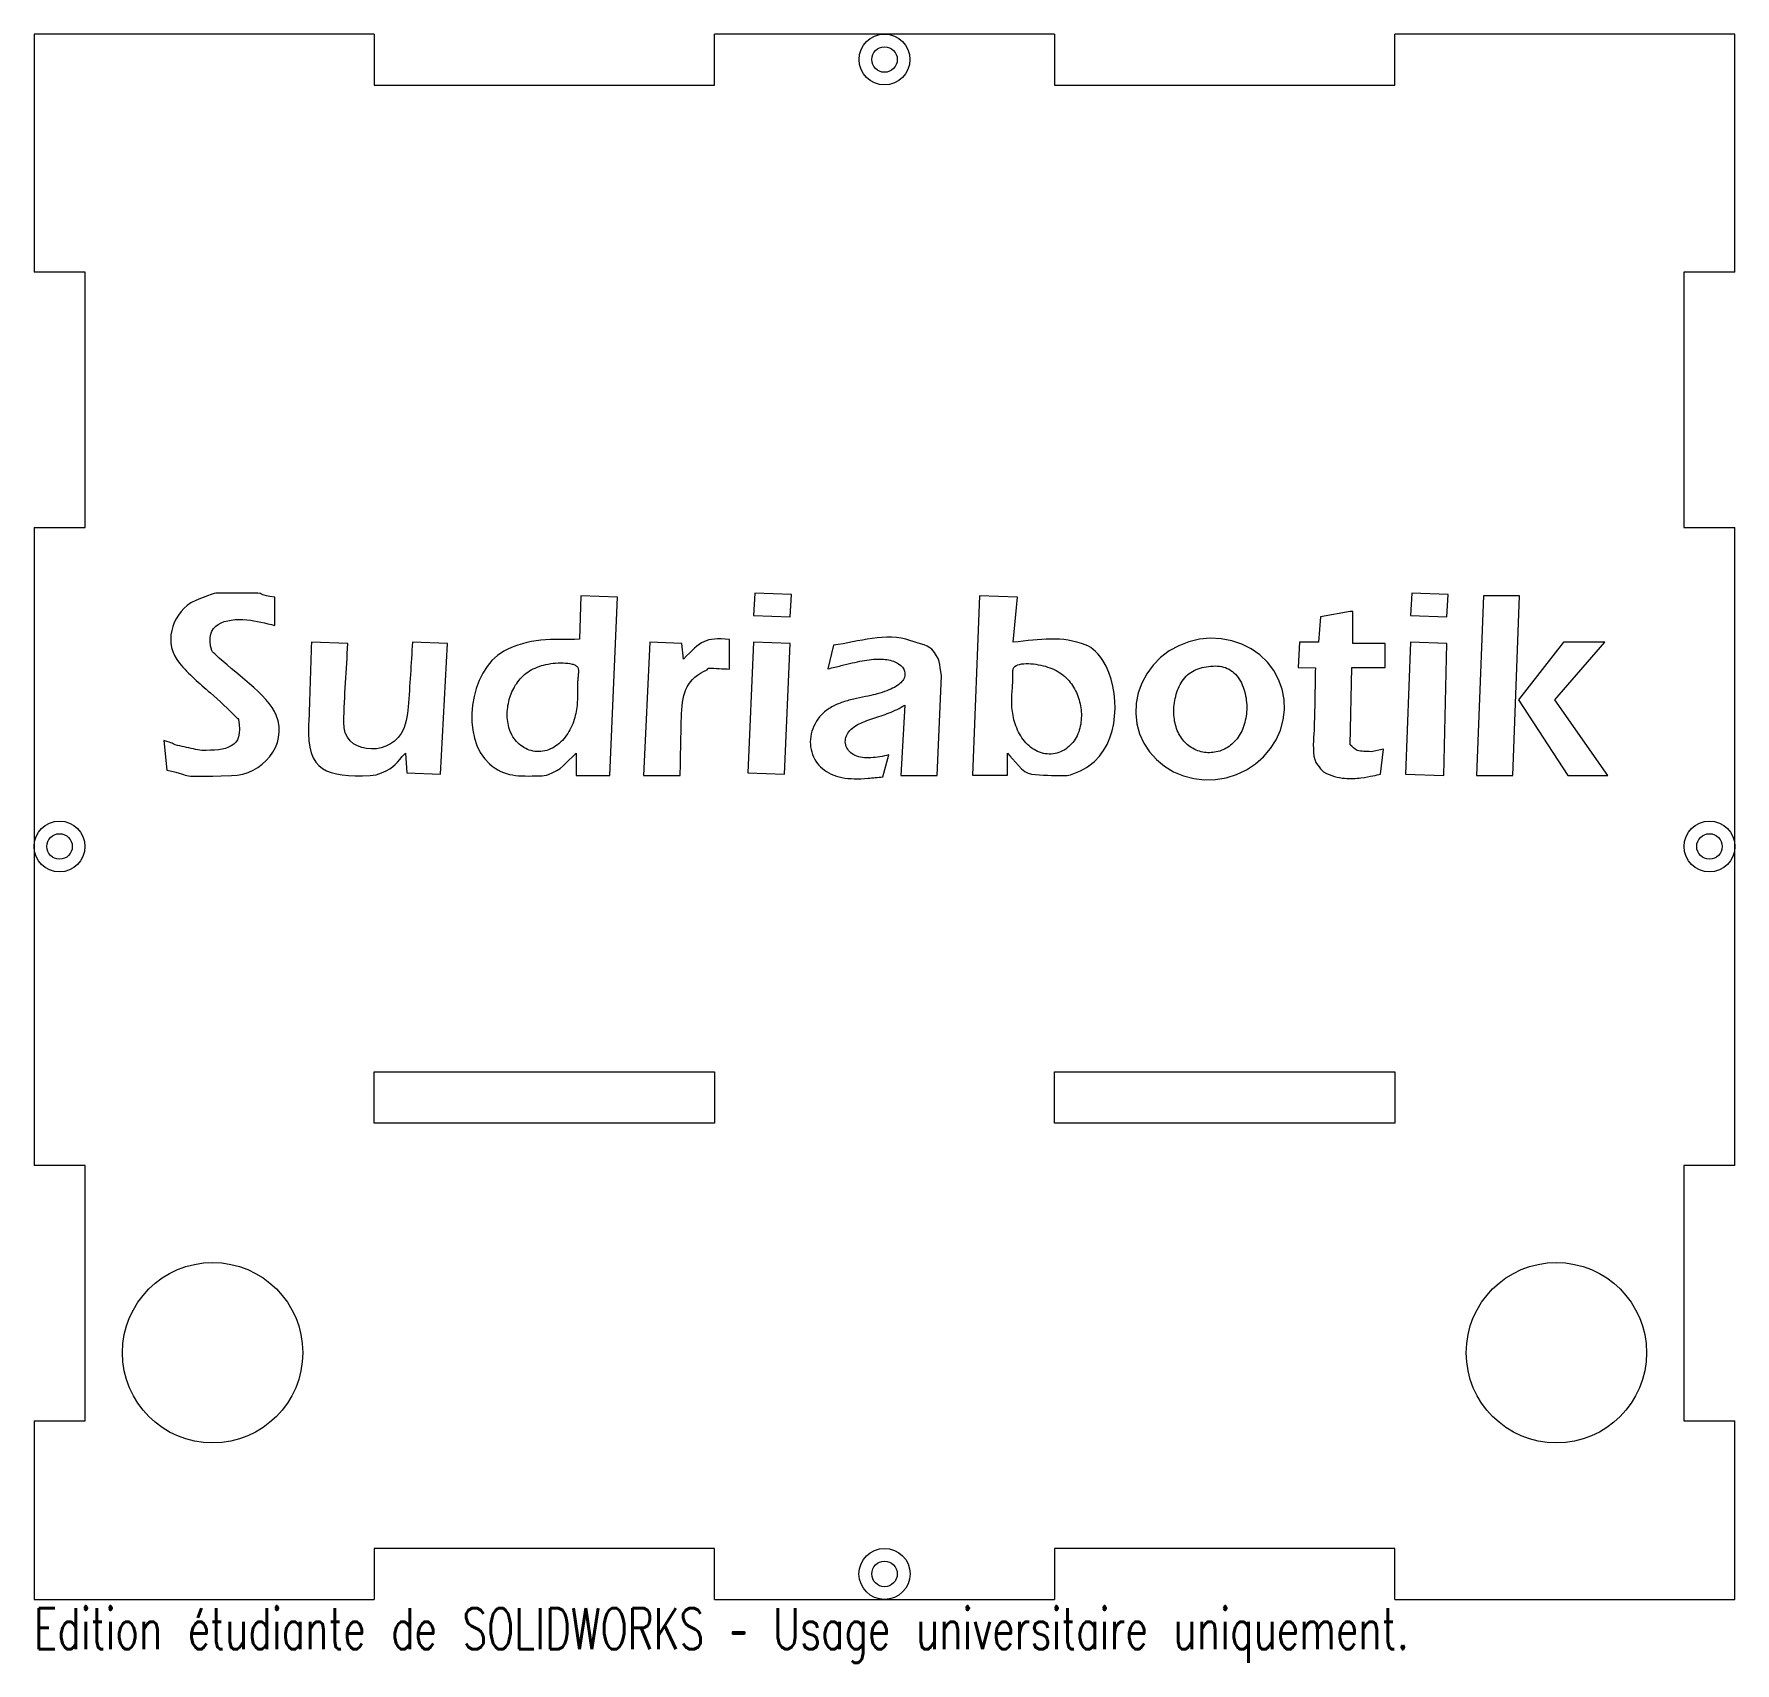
# Model space of a CAD drawing. Header units: millimetres. Extents: x -622 to -422, y 616 to 808.
import ezdxf

# ---------------------------------------------------------------- set-up
doc = ezdxf.new("R2010")
doc.units = ezdxf.units.MM
doc.styles.add('SLDTEXTSTYLE0', font='TXT', dxfattribs={"width": 0.7, "bigfont": 'bigfont'})

msp = doc.modelspace()

# ---------------------------------------------------------------- linework, layer by layer
at = {"color": 7, "linetype": 'Continuous', "lineweight": 15}
for p, q in [((-581.95, 807.93), (-621.95, 807.93)), ((-621.95, 807.93), (-621.95, 779.93)), ((-581.95, 807.93), (-581.95, 801.93)), ((-541.95, 801.93), (-541.95, 807.93)), ((-501.95, 807.93), (-541.95, 807.93)), ((-501.95, 807.93), (-501.95, 801.93)), ((-461.95, 801.93), (-461.95, 807.93)), ((-421.95, 807.93), (-461.95, 807.93)), ((-421.95, 779.93), (-421.95, 807.93)), ((-581.95, 801.93), (-541.95, 801.93)), ((-501.95, 801.93), (-461.95, 801.93)), ((-615.95, 779.93), (-621.95, 779.93)), ((-615.95, 749.93), (-615.95, 779.93)), ((-421.95, 779.93), (-427.95, 779.93)), ((-427.95, 779.93), (-427.95, 749.93)), ((-621.95, 749.93), (-615.95, 749.93)), ((-621.95, 749.93), (-621.95, 674.93)), ((-427.95, 749.93), (-421.95, 749.93)), ((-421.95, 674.93), (-421.95, 749.93)), ((-537.19, 742.22), (-537.35, 739.58)), ((-532.9, 742.05), (-537.19, 742.22)), ((-533.06, 739.41), (-532.9, 742.05)), ((-459.95, 742.22), (-460.12, 739.58)), ((-455.66, 742.05), (-459.95, 742.22)), ((-455.82, 739.41), (-455.66, 742.05)), ((-593.63, 738.42), (-593.63, 741.72)), ((-557.65, 741.89), (-557.82, 736.78)), ((-553.36, 741.72), (-557.65, 741.89)), ((-554.26, 720.76), (-553.36, 741.72)), ((-510.78, 741.89), (-511.62, 720.81)), ((-506.32, 741.72), (-510.78, 741.89)), ((-506.82, 736.44), (-506.32, 741.72)), ((-467.21, 740.07), (-470.68, 739.41)), ((-466.88, 740.07), (-467.21, 740.07)), ((-466.88, 736.28), (-466.88, 740.07)), ((-451.53, 741.89), (-452.34, 720.77)), ((-447.27, 741.89), (-451.53, 741.89)), ((-448.09, 720.77), (-447.27, 741.89)), ((-537.35, 739.58), (-533.06, 739.41)), ((-470.68, 739.41), (-470.92, 736.44)), ((-460.12, 739.58), (-455.82, 739.41)), ((-585.05, 736.28), (-589.34, 736.44)), ((-573.33, 736.28), (-577.45, 736.44)), ((-574.15, 720.93), (-573.33, 736.28)), ((-549.56, 736.44), (-550.27, 720.76)), ((-545.77, 736.28), (-549.56, 736.44)), ((-545.6, 734.46), (-545.77, 736.28)), ((-540.16, 733.28), (-540.16, 736.77)), ((-537.35, 736.44), (-538.01, 721.09)), ((-533.06, 736.28), (-537.35, 736.44)), ((-533.72, 720.93), (-533.06, 736.28)), ((-527.94, 736.11), (-528.6, 733.31)), ((-473.15, 736.44), (-473.3, 733.47)), ((-470.92, 736.44), (-473.15, 736.44)), ((-463.09, 736.28), (-466.88, 736.28)), ((-463.09, 733.47), (-463.09, 736.28)), ((-460.12, 736.44), (-460.71, 720.93)), ((-455.82, 736.28), (-460.12, 736.44)), ((-456.2, 720.77), (-455.82, 736.28)), ((-442.13, 736.44), (-447.41, 729.68)), ((-443.14, 729.68), (-437.24, 736.44)), ((-437.24, 736.44), (-442.13, 736.44)), ((-515.76, 720.76), (-515.24, 732.48)), ((-473.3, 733.47), (-471.29, 733.42)), ((-467.21, 724.39), (-467.02, 733.47)), ((-467.02, 733.47), (-463.09, 733.47)), ((-519.56, 729.06), (-520.02, 720.76)), ((-447.41, 729.68), (-441.59, 720.77)), ((-436.92, 720.77), (-443.14, 729.68)), ((-606.67, 724.89), (-606.34, 721.42)), ((-578.28, 723.4), (-578.11, 721.09)), ((-558.19, 723.4), (-558.19, 720.76)), ((-522.15, 720.6), (-521.43, 723.19)), ((-507.48, 720.81), (-507.48, 723.4)), ((-463.26, 723.86), (-464.74, 723.57)), ((-463.64, 720.93), (-463.26, 723.86)), ((-578.11, 721.09), (-574.15, 720.93)), ((-558.19, 720.76), (-554.26, 720.76)), ((-550.27, 720.76), (-545.97, 720.76)), ((-538.01, 721.09), (-533.72, 720.93)), ((-520.02, 720.76), (-515.76, 720.76)), ((-511.62, 720.81), (-507.48, 720.81)), ((-460.71, 720.93), (-456.2, 720.77)), ((-452.34, 720.77), (-448.09, 720.77)), ((-441.59, 720.77), (-436.92, 720.77)), ((-581.95, 685.93), (-541.95, 685.93)), ((-581.95, 679.93), (-581.95, 685.93)), ((-541.95, 685.93), (-541.95, 679.93)), ((-501.95, 685.93), (-461.95, 685.93)), ((-501.95, 679.93), (-501.95, 685.93)), ((-461.95, 685.93), (-461.95, 679.93)), ((-541.95, 679.93), (-581.95, 679.93)), ((-461.95, 679.93), (-501.95, 679.93)), ((-615.95, 674.93), (-621.95, 674.93)), ((-615.95, 644.93), (-615.95, 674.93)), ((-421.95, 674.93), (-427.95, 674.93)), ((-427.95, 674.93), (-427.95, 644.93)), ((-621.95, 644.93), (-615.95, 644.93)), ((-621.95, 644.93), (-621.95, 623.93)), ((-427.95, 644.93), (-421.95, 644.93)), ((-421.95, 623.93), (-421.95, 644.93)), ((-541.95, 629.93), (-581.95, 629.93)), ((-581.95, 629.93), (-581.95, 623.93)), ((-541.95, 623.93), (-541.95, 629.93)), ((-501.95, 629.93), (-501.95, 623.93)), ((-461.95, 629.93), (-501.95, 629.93)), ((-461.95, 623.93), (-461.95, 629.93)), ((-621.95, 623.93), (-581.95, 623.93)), ((-541.95, 623.93), (-501.95, 623.93)), ((-461.95, 623.93), (-421.95, 623.93))]:
    msp.add_line(p, q, dxfattribs=at)
at = {"color": 7, "linetype": 'Continuous', "lineweight": 15, "flags": 128}
msp.add_lwpolyline([(-475.2, 730.91), (-475.61, 732.05), (-476.19, 733.12), (-476.93, 734.08), (-477.81, 734.94), (-478.82, 735.65), (-479.93, 736.22), (-481.13, 736.62), (-482.37, 736.85), (-483.64, 736.91), (-484.92, 736.79), (-486.17, 736.49), (-487.36, 736.03), (-488.47, 735.41), (-489.49, 734.64), (-490.37, 733.74), (-491.12, 732.73), (-491.71, 731.64), (-492.12, 730.48), (-492.36, 729.28), (-492.41, 728.06), (-492.27, 726.86), (-491.95, 725.69), (-491.45, 724.59), (-490.79, 723.57), (-489.98, 722.65), (-489.03, 721.87), (-487.96, 721.22), (-486.81, 720.74), (-485.59, 720.42), (-484.33, 720.27), (-483.05, 720.31), (-481.78, 720.52), (-480.56, 720.9), (-479.4, 721.44), (-478.34, 722.14), (-477.38, 722.98), (-476.57, 723.93), (-475.9, 724.98), (-475.4, 726.11), (-475.07, 727.3), (-474.93, 728.51), (-474.97, 729.72), (-475.2, 730.91)], dxfattribs=at)
at = {"color": 7, "linetype": 'Continuous', "lineweight": 15}
for centre, radius in [((-521.95, 804.93), 2.99), ((-521.95, 804.93), 1.5), ((-618.95, 712.43), 2.99), ((-424.95, 712.43), 2.99), ((-618.95, 712.43), 1.5), ((-424.95, 712.43), 1.5), ((-600.95, 652.93), 10.6), ((-442.95, 652.93), 10.6), ((-521.95, 626.93), 3), ((-521.95, 626.93), 1.5)]:
    msp.add_circle(centre, radius, dxfattribs=at)
for points, knots in [([(-593.63, 741.72), (-597.24, 742.24), (-592.16, 742.22), (-600.56, 742.22), (-600.85, 742.22), (-603.31, 741.21), (-603.53, 741.06), (-605.82, 739.54), (-606.76, 736.27), (-604.85, 733.97), (-603.78, 732.68), (-602.48, 731.6), (-601.22, 730.5), (-600.13, 729.56), (-599.1, 728.55), (-598.08, 727.53), (-598.03, 727.48), (-597.93, 727.44), (-597.92, 727.37), (-597.22, 723.89), (-599.43, 723.73), (-602.21, 723.73), (-602.54, 723.73), (-602.87, 723.83), (-603.2, 723.9), (-603.92, 724.05), (-604.64, 724.19), (-605.35, 724.39), (-605.61, 724.47), (-605.61, 724.59), (-606.67, 724.89)], [0, 0, 0, 0, 1, 1, 1, 2, 2, 2, 3, 3, 3, 4, 4, 4, 5, 5, 5, 6, 6, 6, 7, 7, 7, 8, 8, 8, 9, 9, 9, 10, 10, 10, 10]), ([(-606.34, 721.42), (-602.72, 720.62), (-605.71, 720.61), (-598.74, 720.76), (-595.11, 720.84), (-592.08, 724.3), (-593.46, 727.86), (-594.39, 730.24), (-598.6, 733), (-600.56, 734.96), (-600.72, 735.12), (-600.99, 735.23), (-601.05, 735.45), (-602.03, 738.63), (-599.41, 739.29), (-596.93, 739.08), (-595.81, 738.99), (-594.73, 738.64), (-593.63, 738.42)], [0, 0, 0, 0, 1, 1, 1, 2, 2, 2, 3, 3, 3, 4, 4, 4, 5, 5, 5, 6, 6, 6, 6]), ([(-589.34, 736.44), (-589.45, 733.2), (-589.52, 729.95), (-589.67, 726.7), (-589.92, 721.18), (-587.49, 720.62), (-582.41, 720.76), (-581.95, 720.78), (-581.51, 720.93), (-581.09, 721.09), (-579.48, 721.69), (-579.38, 722.31), (-578.28, 723.4)], [0, 0, 0, 0, 1, 1, 1, 2, 2, 2, 3, 3, 3, 4, 4, 4, 4]), ([(-577.45, 736.44), (-577.62, 733.91), (-577.76, 731.38), (-577.95, 728.85), (-578.03, 727.83), (-578.23, 726.6), (-578.78, 725.71), (-580.48, 722.94), (-585.66, 723.3), (-585.54, 727.03), (-585.45, 730.12), (-585.21, 733.2), (-585.05, 736.28)], [0, 0, 0, 0, 1, 1, 1, 2, 2, 2, 3, 3, 3, 4, 4, 4, 4]), ([(-557.82, 736.78), (-560.95, 736.75), (-563.79, 736.97), (-566.72, 735.38), (-570.79, 733.16), (-571.84, 725.15), (-568.41, 722.16), (-566.6, 720.57), (-564.98, 720.7), (-562.46, 720.73), (-562.12, 720.73), (-561.78, 720.78), (-561.47, 720.9), (-559.9, 721.48), (-559.54, 722.15), (-558.19, 723.4)], [0, 0, 0, 0, 1, 1, 1, 2, 2, 2, 3, 3, 3, 4, 4, 4, 5, 5, 5, 5]), ([(-515.24, 732.48), (-515.51, 733.97), (-515.37, 734.48), (-516.39, 735.62), (-516.81, 736.08), (-518.65, 736.53), (-518.87, 736.61), (-521.81, 737.68), (-525, 736.44), (-527.94, 736.11)], [0, 0, 0, 0, 1, 1, 1, 2, 2, 2, 3, 3, 3, 3]), ([(-507.48, 723.4), (-506.78, 722.71), (-505.71, 721.01), (-504.67, 720.93), (-503.41, 720.82), (-502.15, 720.76), (-500.88, 720.76), (-499.85, 720.76), (-498.67, 721.41), (-497.91, 721.92), (-494.16, 724.42), (-494.16, 730.86), (-496.26, 734.3), (-496.64, 734.92), (-497.54, 735.85), (-498.24, 736.11), (-501.17, 737.21), (-503.58, 736.78), (-506.82, 736.44)], [0, 0, 0, 0, 1, 1, 1, 2, 2, 2, 3, 3, 3, 4, 4, 4, 5, 5, 5, 6, 6, 6, 6]), ([(-558.01, 733.47), (-558.06, 733.57), (-558.16, 733.65), (-558.39, 733.79), (-558.53, 733.84), (-559, 733.96), (-559.37, 734), (-560.13, 734.02), (-560.53, 734), (-561.3, 733.92), (-561.67, 733.85), (-562.39, 733.67), (-562.72, 733.55), (-563.35, 733.27), (-563.63, 733.11), (-564.42, 732.56), (-564.85, 732.11), (-565.54, 731.1), (-565.81, 730.54), (-566.19, 729.34), (-566.3, 728.7), (-566.33, 727.42), (-566.24, 726.78), (-565.83, 725.59), (-565.5, 725.04), (-564.63, 724.18), (-564.09, 723.86), (-562.91, 723.54), (-562.27, 723.55), (-561.06, 723.91), (-560.49, 724.25), (-559.52, 725.19), (-559.12, 725.77), (-558.52, 727.01), (-558.32, 727.67), (-558.15, 728.61), (-558.11, 728.92), (-558.06, 729.52), (-558.05, 729.81), (-558.05, 730.39), (-558.06, 730.67), (-558.06, 731.24), (-558.05, 731.53), (-558.02, 731.97), (-558.01, 732.12), (-557.98, 732.41), (-557.97, 732.56), (-557.94, 732.85), (-557.93, 732.99), (-557.94, 733.25), (-557.95, 733.37), (-558.01, 733.47)], [0, 0, 0, 0, 0.015625, 0.015625, 0.03125, 0.03125, 0.0625, 0.0625, 0.09375, 0.09375, 0.125, 0.125, 0.15625, 0.15625, 0.1875, 0.1875, 0.25, 0.25, 0.3125, 0.3125, 0.375, 0.375, 0.4375, 0.4375, 0.5, 0.5, 0.5625, 0.5625, 0.625, 0.625, 0.6875, 0.6875, 0.75, 0.75, 0.8125, 0.8125, 0.84375, 0.84375, 0.875, 0.875, 0.90625, 0.90625, 0.9375, 0.9375, 0.953125, 0.953125, 0.96875, 0.96875, 0.984375, 0.984375, 1, 1, 1, 1]), ([(-528.6, 733.31), (-528.04, 733.45), (-527.54, 733.57), (-526.59, 733.8), (-526.16, 733.91), (-525.33, 734.1), (-524.94, 734.18), (-524.2, 734.32), (-523.85, 734.37), (-522.83, 734.48), (-522.21, 734.48), (-521.12, 734.31), (-520.65, 734.14), (-519.94, 733.66), (-519.69, 733.36), (-519.49, 732.71), (-519.53, 732.37), (-519.93, 731.72), (-520.28, 731.41), (-521.31, 730.85), (-521.98, 730.6), (-522.82, 730.37)], [0, 0, 0, 0, 0.0625, 0.0625, 0.125, 0.125, 0.1875, 0.1875, 0.25, 0.25, 0.375, 0.375, 0.5, 0.5, 0.625, 0.625, 0.75, 0.75, 0.875, 0.875, 1, 1, 1, 1]), ([(-545.97, 720.76), (-545.92, 723.18), (-545.9, 725.6), (-545.81, 728.03), (-545.72, 730.65), (-545.13, 732.15), (-542.8, 733.21), (-542.73, 733.25), (-542.71, 733.38), (-542.64, 733.38), (-541.81, 733.4), (-540.98, 733.31), (-540.16, 733.28)], [0, 0, 0, 0, 1, 1, 1, 2, 2, 2, 3, 3, 3, 4, 4, 4, 4]), ([(-506.74, 733.46), (-506.81, 733.37), (-506.83, 733.25), (-506.87, 732.99), (-506.87, 732.86), (-506.87, 732.43), (-506.86, 732.14), (-506.88, 731.56), (-506.89, 731.27), (-506.93, 730.7), (-506.96, 730.42), (-506.99, 729.84), (-507, 729.55), (-506.98, 728.94), (-506.96, 728.63), (-506.83, 727.67), (-506.67, 727), (-506.14, 725.72), (-505.78, 725.1), (-504.86, 724.11), (-504.32, 723.72), (-503.13, 723.29), (-502.5, 723.24), (-501.3, 723.48), (-500.74, 723.76), (-499.81, 724.57), (-499.45, 725.09), (-498.96, 726.25), (-498.84, 726.89), (-498.78, 728.17), (-498.85, 728.81), (-499.16, 730.04), (-499.39, 730.62), (-500.03, 731.68), (-500.43, 732.16), (-501.19, 732.76), (-501.47, 732.95), (-502.09, 733.27), (-502.42, 733.41), (-503.12, 733.64), (-503.49, 733.73), (-504.25, 733.87), (-504.64, 733.91), (-505.39, 733.93), (-505.76, 733.91), (-506.37, 733.77), (-506.62, 733.66), (-506.74, 733.46)], [0, 0, 0, 0, 0.015625, 0.015625, 0.03125, 0.03125, 0.0625, 0.0625, 0.09375, 0.09375, 0.125, 0.125, 0.15625, 0.15625, 0.1875, 0.1875, 0.25, 0.25, 0.3125, 0.3125, 0.375, 0.375, 0.4375, 0.4375, 0.5, 0.5, 0.5625, 0.5625, 0.625, 0.625, 0.6875, 0.6875, 0.75, 0.75, 0.8125, 0.8125, 0.84375, 0.84375, 0.875, 0.875, 0.90625, 0.90625, 0.9375, 0.9375, 0.96875, 0.96875, 1, 1, 1, 1]), ([(-483.84, 733.59), (-484.18, 733.55), (-484.53, 733.49), (-485.17, 733.3), (-485.47, 733.17), (-486.29, 732.69), (-486.73, 732.23), (-487.4, 731.13), (-487.63, 730.49), (-487.91, 729.18), (-487.96, 728.51), (-487.88, 727.23), (-487.74, 726.62), (-487.3, 725.53), (-486.99, 725.05), (-486.23, 724.27), (-485.78, 723.96), (-484.8, 723.56), (-484.27, 723.45), (-483.2, 723.46), (-482.66, 723.57), (-481.66, 724.01), (-481.19, 724.33), (-480.39, 725.18), (-480.06, 725.7), (-479.58, 726.9), (-479.43, 727.57), (-479.33, 728.98), (-479.38, 729.71), (-479.71, 731.11), (-479.99, 731.77), (-480.57, 732.57), (-480.8, 732.81), (-481.3, 733.19), (-481.57, 733.34), (-482.16, 733.56), (-482.48, 733.62), (-483.15, 733.66), (-483.49, 733.63), (-483.84, 733.59)], [0, 0, 0, 0, 0.03125, 0.03125, 0.0625, 0.0625, 0.125, 0.125, 0.1875, 0.1875, 0.25, 0.25, 0.3125, 0.3125, 0.375, 0.375, 0.4375, 0.4375, 0.5, 0.5, 0.5625, 0.5625, 0.625, 0.625, 0.6875, 0.6875, 0.75, 0.75, 0.8125, 0.8125, 0.875, 0.875, 0.90625, 0.90625, 0.9375, 0.9375, 0.96875, 0.96875, 1, 1, 1, 1]), ([(-471.29, 733.42), (-471.34, 730.98), (-471.35, 728.55), (-471.45, 726.12), (-471.5, 724.96), (-471.64, 723.77), (-471.37, 722.64), (-471.32, 722.4), (-470.82, 721.64), (-470.32, 721.19)], [1.3057, 1.3057, 1.3057, 1.3057, 2.3057, 2.3057, 2.3057, 3.3057, 3.3057, 3.3057, 4, 4, 4, 4]), ([(-522.82, 730.37), (-523.09, 730.29), (-523.45, 730.2), (-524.28, 730.02), (-524.75, 729.93), (-525.71, 729.72), (-526.2, 729.61), (-527.13, 729.31), (-527.58, 729.13), (-528.41, 728.7), (-528.79, 728.44), (-529.45, 727.84), (-529.73, 727.51), (-530.19, 726.78), (-530.37, 726.38), (-530.61, 725.57), (-530.67, 725.16), (-530.68, 724.33), (-530.62, 723.92), (-530.4, 723.16), (-530.24, 722.79), (-529.81, 722.13), (-529.55, 721.84), (-528.94, 721.32), (-528.59, 721.11), (-527.83, 720.76), (-527.41, 720.63), (-526.51, 720.45), (-526.02, 720.4), (-524.99, 720.38), (-524.45, 720.4), (-523.33, 720.49), (-522.75, 720.55), (-522.15, 720.6)], [0, 0, 0, 0, 0.0625, 0.0625, 0.125, 0.125, 0.1875, 0.1875, 0.25, 0.25, 0.3125, 0.3125, 0.375, 0.375, 0.4375, 0.4375, 0.5, 0.5, 0.5625, 0.5625, 0.625, 0.625, 0.6875, 0.6875, 0.75, 0.75, 0.8125, 0.8125, 0.875, 0.875, 0.9375, 0.9375, 1, 1, 1, 1]), ([(-521.43, 723.19), (-521.79, 723.1), (-522.15, 723.04), (-522.86, 722.93), (-523.21, 722.88), (-523.9, 722.83), (-524.23, 722.84), (-524.84, 722.92), (-525.13, 722.99), (-525.64, 723.23), (-525.87, 723.38), (-526.22, 723.75), (-526.36, 723.97), (-526.54, 724.42), (-526.57, 724.66), (-526.54, 725.14), (-526.47, 725.37), (-526.24, 725.82), (-526.07, 726.02), (-525.66, 726.4), (-525.42, 726.57), (-524.61, 727.02), (-523.97, 727.26), (-523, 727.58), (-522.68, 727.68), (-522.03, 727.9), (-521.71, 728.01), (-521.08, 728.26), (-520.77, 728.4), (-520.15, 728.7), (-519.85, 728.87), (-519.56, 729.06)], [0, 0, 0, 0, 0.0625, 0.0625, 0.125, 0.125, 0.1875, 0.1875, 0.25, 0.25, 0.3125, 0.3125, 0.375, 0.375, 0.4375, 0.4375, 0.5, 0.5, 0.5625, 0.5625, 0.625, 0.625, 0.75, 0.75, 0.8125, 0.8125, 0.875, 0.875, 0.9375, 0.9375, 1, 1, 1, 1]), ([(-464.74, 723.57), (-465.29, 723.62), (-465.86, 723.56), (-466.39, 723.73), (-466.72, 723.85), (-466.94, 724.17), (-467.21, 724.39)], [0, 0, 0, 0, 1, 1, 1, 2, 2, 2, 2])]:
    msp.add_open_spline(points, degree=3, knots=knots, dxfattribs=at)
for points in [[(-540.16, 736.77), (-543.11, 737.04), (-543.5, 736.56), (-545.6, 734.46)], [(-470.32, 721.19), (-469.44, 720.72), (-467.79, 720.32), (-465.83, 720.47), (-464.44, 720.76), (-463.87, 720.87), (-463.64, 720.93)]]:
    msp.add_open_spline(points, degree=3, dxfattribs=at)

# ---------------------------------------------------------------- texts
at = {"color": 7, "linetype": 'Continuous', "insert": (-621.95, 622.91), "char_height": 4.8336, "attachment_point": 1, "style": 'SLDTEXTSTYLE0'}
msp.add_mtext('Edition étudiante de SOLIDWORKS – Usage universitaire uniquement.', dxfattribs=at)

doc.saveas('drawing.dxf')
